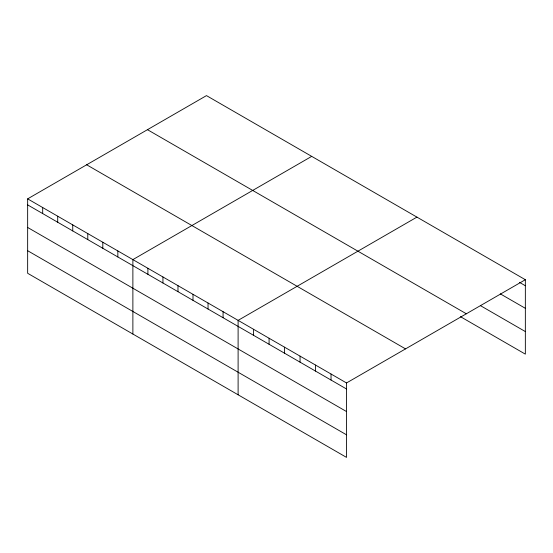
<?xml version="1.0" encoding="UTF-8"?>
<svg xmlns="http://www.w3.org/2000/svg" width="553" height="553" viewBox="0 0 553 553"><rect width="100%" height="100%" fill="white"/><g stroke="black" fill="none" stroke-linecap="round" stroke-linejoin="round"><path stroke-width="0.83" d="M27.65 198.859L346.524 382.959L346.524 457.386L27.65 273.286L27.65 198.859L206.476 95.614L525.35 279.714L525.35 354.141L460.449 316.669M311.705 156.368L132.879 259.613L132.879 334.04M416.934 217.115L238.108 320.367L238.108 394.794M346.524 382.959L525.35 279.714M519.447 282.334L525.35 285.742M500.271 293.837L525.35 308.311M480.363 305.595L525.35 331.572M147.464 129.685L466.338 313.779M86.662 164.787L405.536 348.888M27.65 204.886L346.524 388.987M27.65 227.463L346.524 411.556M27.65 250.716L346.524 434.817M331.033 374.015L331.033 380.042M315.542 365.07L315.542 371.104M300.058 356.132L300.058 362.16M284.567 347.187L284.567 353.222M269.083 338.249L269.083 344.277M253.592 329.305L253.592 335.332M223.073 311.685L223.073 317.712M208.039 303.003L208.039 309.037M193.004 294.327L193.004 300.355M177.976 285.645L177.976 291.68M162.941 276.97L162.941 282.998M147.907 268.288L147.907 274.323M117.844 250.931L117.844 256.958M102.81 242.255L102.81 248.283M87.782 233.573L87.782 239.601M72.747 224.898L72.747 230.926M57.712 216.216L57.712 222.244M42.685 207.541L42.685 213.569"/></g></svg>
